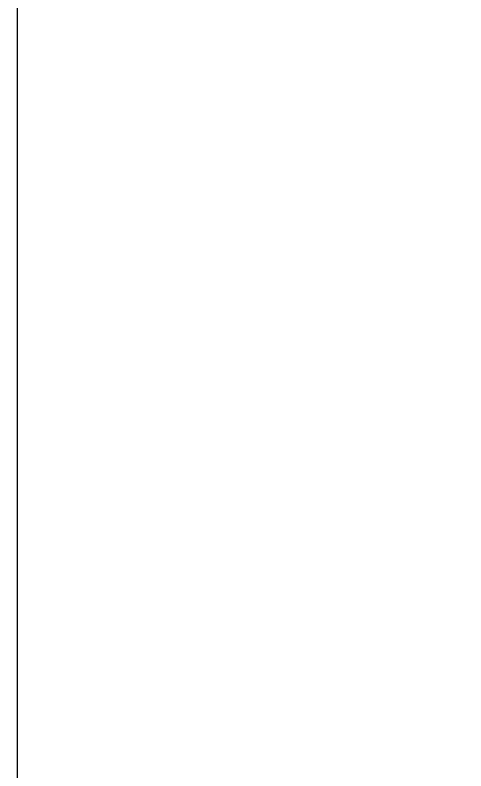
# Model space of a CAD drawing. Header units: millimetres. Extents: x -568 to 210, y 0 to 297.
# Drawn here: x 94.7 to 119.29, y 192.55 to 233.76 of the extents above; entities that cross this region are included whole.
import ezdxf

# ---------------------------------------------------------------- set-up
doc = ezdxf.new("R2010")
doc.units = ezdxf.units.MM
doc.styles.add('SLDTEXTSTYLE2', font='TXT', dxfattribs={"width": 0.605})
doc.dimstyles.new('SLDDIMSTYLE4', dxfattribs={"dimtxt": 2.568319, "dimasz": 3.5, "dimexe": 0, "dimexo": 0.0625, "dimgap": 0.64208, "dimtad": 2, "dimrnd": 1e-09, "dimzin": 12, "dimdsep": 46, "dimtxsty": 'SLDTEXTSTYLE2', "dimblk1": 'NONE', "dimblk2": 'NONE', "dimsah": 1, "dimcen": 0.09, "dimadec": 0, "dimazin": 0, "dimtfac": 1, "dimtofl": 0, "dimtmove": 0, "dimatfit": 3, "dimldrblk": 'NONE', "dimfxl": 1, "dimtolj": 1, "dimtzin": 12, "dimarcsym": 0})

# ---------------------------------------------------------------- blocks, each defined once
blk = doc.blocks.new('*D37')
at = {"color": 7, "linetype": 'Continuous', "lineweight": 0, "attachment_point": 1, "rotation": 353.1961, "style": 'SLDTEXTSTYLE2'}
for s, insert, char_height in [('R', (122.812, 157.195), 2.646), ('719.48', (125.34, 156.894), 2.6458)]:
    blk.add_mtext(s, dxfattribs=dict(at, insert=insert, char_height=char_height))
blk = doc.blocks.new('_NONE')

msp = doc.modelspace()

# ---------------------------------------------------------------- linework, layer by layer
at = {"color": 7, "linetype": 'Continuous', "lineweight": 15}
msp.add_line((94.816, 236.185), (94.816, 104.291), dxfattribs=at)

# ---------------------------------------------------------------- dimensions: what is measured, and where the dimension line sits
at = {"color": 7, "linetype": 'Continuous', "lineweight": 0}
dim = msp.add_radius_dim(center=(-567.918, 236.185), mpoint=(0, 0), dimstyle='SLDDIMSTYLE4', dxfattribs=at)
dim.commit()
dim.dimension.update_dxf_attribs({"geometry": '*D37', "text_midpoint": (128.915, 153.045), "dimtype": 164})

doc.saveas('drawing.dxf')
